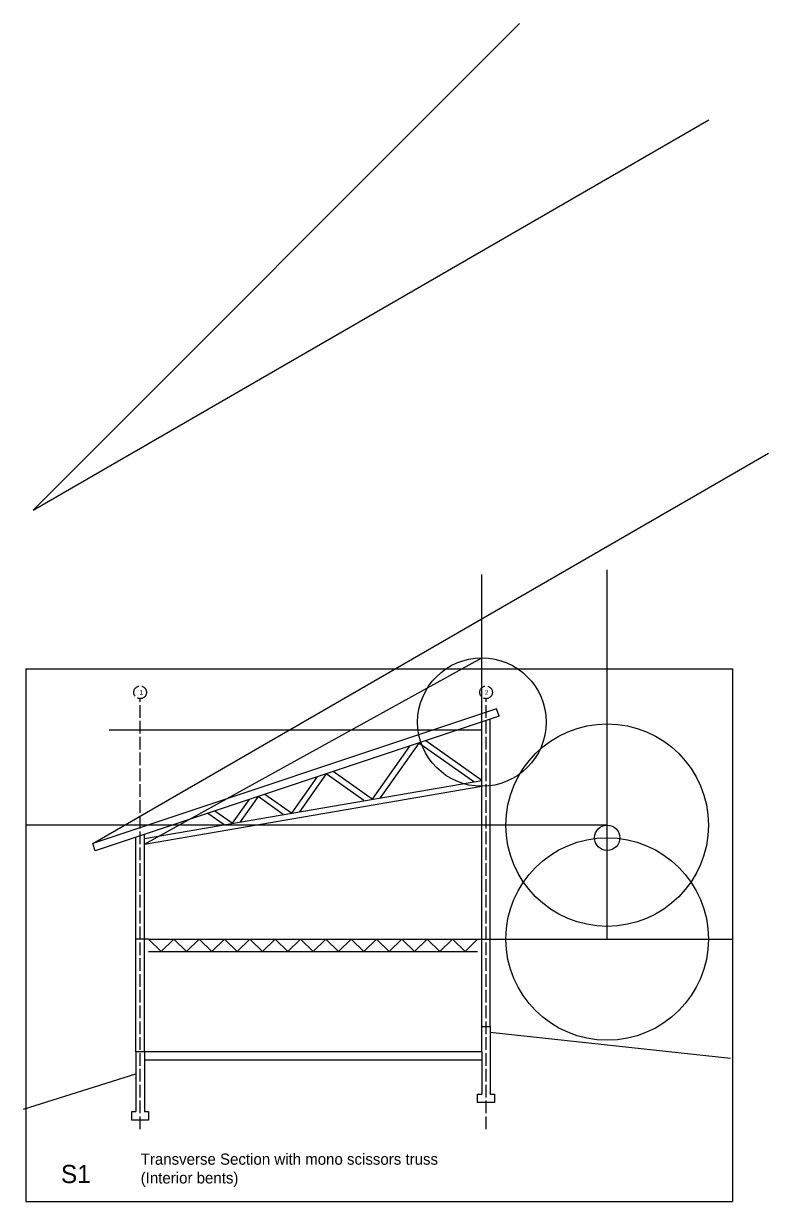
# Model space of a CAD drawing. Header units: inches. Extents: x 1267 to 6358, y -2516 to 4336.
# Drawn here: x 2137 to 2843, y -509 to 608 of the extents above; entities that cross this region are included whole.
import ezdxf

# ---------------------------------------------------------------- set-up
doc = ezdxf.new("R2010")
doc.units = ezdxf.units.IN
doc.header["$MEASUREMENT"] = 0
doc.linetypes.add('ACAD_ISO02W100', pattern=[15, 12, -3])
for name, color, linetype in [('const', 7, 'Continuous'), ('e1', 7, 'Continuous'), ('grid', 252, 'ACAD_ISO02W100'), ('walls', 7, 'Continuous')]:
    doc.layers.add(name, color=color, linetype=linetype)

msp = doc.modelspace()

# ---------------------------------------------------------------- linework, layer by layer
for p, q in [((2138.8, -4.1), (2138.8, -509.1)), ((2138.8, -4.1), (2808.9, -4.1)), ((2808.9, -4.1), (2808.9, -509.1)), ((2571.3, -343.3), (2579.3, -343.3)), ((2138.8, -509.1), (2808.9, -509.1))]:
    msp.add_line(p, q)
at = {"layer": 'e1'}
for p, q in [((2502.8, -77.4), (2467.2, -127.8)), ((2511.6, -74.5), (2474.9, -126.5)), ((2563.6, -111.2), (2511.6, -74.5)), ((2571.3, -109.9), (2518.1, -72.3)), ((2251.3, -164.9), (2571.3, -109.9)), ((2414.9, -106.7), (2390.7, -140.9)), ((2423.7, -103.8), (2398.4, -139.6)), ((2459.5, -129.1), (2423.7, -103.8)), ((2467.2, -127.8), (2430.2, -101.6)), ((2251.3, -170.5), (2571.3, -115.5)), ((2350.3, -128.3), (2334.5, -150.6)), ((2359.1, -125.3), (2342.2, -149.3)), ((2383, -142.3), (2359.1, -125.3)), ((2390.7, -140.9), (2365.6, -123.2)), ((2326.8, -151.9), (2311.6, -141.2)), ((2334.5, -150.6), (2318.1, -139))]:
    msp.add_line(p, q, dxfattribs=at)
at = {"layer": 'grid'}
for p, q in [((2247.3, -440.5), (2247.3, -32.4)), ((2575.3, -440.5), (2575.3, -32.4))]:
    msp.add_line(p, q, dxfattribs=at)
for centre in [(2247.3, -26.4), (2575.3, -26.4)]:
    msp.add_circle(centre, 6, dxfattribs=at)
at = {"layer": 'walls'}
for p, q in [((2145.8, 146.5), (2607.1, 607.8)), ((2145.8, 146.5), (2786.6, 516.4)), ((2202.3, -169.6), (2843, 200.3)), ((2690.1, -260.3), (2690.1, 89.7)), ((2571.3, -54.6), (2571.3, 85.4)), ((2251.3, -170.5), (2571.3, 6.3)), ((2585.3, -41.9), (2202.3, -169.6)), ((2587.7, -49.1), (2585.3, -41.9)), ((2587.7, -49.1), (2204.7, -176.8)), ((2571.3, -367.3), (2571.3, -54.6)), ((2579.3, -343.3), (2579.3, -51.9)), ((2571.3, -62.3), (2218, -62.3)), ((2690.1, -152.3), (2138.8, -152.3)), ((2243.3, -367.3), (2243.3, -163.9)), ((2251.3, -367.3), (2251.3, -161.3)), ((2204.7, -176.8), (2202.3, -169.6)), ((2255.3, -260.3), (2243.3, -260.3)), ((2255.3, -260.3), (2571.3, -260.3)), ((2255.3, -260.3), (2267.3, -272.3)), ((2267.3, -272.3), (2279.3, -260.3)), ((2279.3, -260.3), (2291.3, -272.3)), ((2291.3, -272.3), (2303.3, -260.3)), ((2303.3, -260.3), (2315.3, -272.3)), ((2315.3, -272.3), (2327.3, -260.3)), ((2327.3, -260.3), (2339.3, -272.3)), ((2339.3, -272.3), (2351.3, -260.3)), ((2351.3, -260.3), (2363.3, -272.3)), ((2363.3, -272.3), (2375.3, -260.3)), ((2375.3, -260.3), (2387.3, -272.3)), ((2387.3, -272.3), (2399.3, -260.3)), ((2399.3, -260.3), (2411.3, -272.3)), ((2411.3, -272.3), (2423.3, -260.3)), ((2423.3, -260.3), (2435.3, -272.3)), ((2435.3, -272.3), (2447.3, -260.3)), ((2447.3, -260.3), (2459.3, -272.3)), ((2459.3, -272.3), (2471.3, -260.3)), ((2471.3, -260.3), (2483.3, -272.3)), ((2483.3, -272.3), (2495.3, -260.3)), ((2495.3, -260.3), (2507.3, -272.3)), ((2507.3, -272.3), (2519.3, -260.3)), ((2519.3, -260.3), (2531.3, -272.3)), ((2531.3, -272.3), (2543.3, -260.3)), ((2543.3, -260.3), (2555.3, -272.3)), ((2555.3, -272.3), (2567.3, -260.3)), ((2571.3, -260.3), (2808.9, -260.3)), ((2255.3, -272.3), (2567.3, -272.3)), ((2579.3, -343.3), (2579.3, -407.3)), ((2579.3, -348.7), (2806.9, -373.4)), ((2571.3, -367.3), (2243.3, -367.3)), ((2243.3, -367.3), (2243.3, -386.8)), ((2251.3, -367.3), (2251.3, -424)), ((2571.3, -367.3), (2571.3, -407.3)), ((2251.3, -374.8), (2571.3, -374.8)), ((2136.7, -421.5), (2243.3, -388)), ((2243.3, -386.8), (2243.3, -424)), ((2567.3, -407.3), (2571.3, -407.3)), ((2567.3, -415.3), (2567.3, -407.3)), ((2579.3, -407.3), (2583.3, -407.3)), ((2583.3, -407.3), (2583.3, -415.3)), ((2239.3, -424), (2243.3, -424)), ((2239.3, -432), (2239.3, -424)), ((2251.3, -424), (2255.3, -424)), ((2255.3, -424), (2255.3, -432)), ((2583.3, -415.3), (2567.3, -415.3)), ((2255.3, -432), (2239.3, -432))]:
    msp.add_line(p, q, dxfattribs=at)
for centre, radius in [((2571.3, -54.6), 60.9), ((2690.1, -152.3), 96), ((2690.1, -164.3), 12), ((2690.1, -260.3), 96)]:
    msp.add_circle(centre, radius, dxfattribs=at)

# ---------------------------------------------------------------- texts
at = {"layer": 'const', "attachment_point": 1}
for s, insert, char_height, width in [('1', (2246.6, -24.3), 4.26, 1625.197), ('2', (2574.2, -24.4), 4.26, 1625.197), ('Transverse Section with mono scissors truss\\P(Interior bents)', (2247.8, -463.7), 10.656, 4062.993), ('S1', (2172.2, -474.5), 17.26, 6582.049)]:
    msp.add_mtext(s, dxfattribs=dict(at, insert=insert, char_height=char_height, width=width))

doc.saveas('drawing.dxf')
